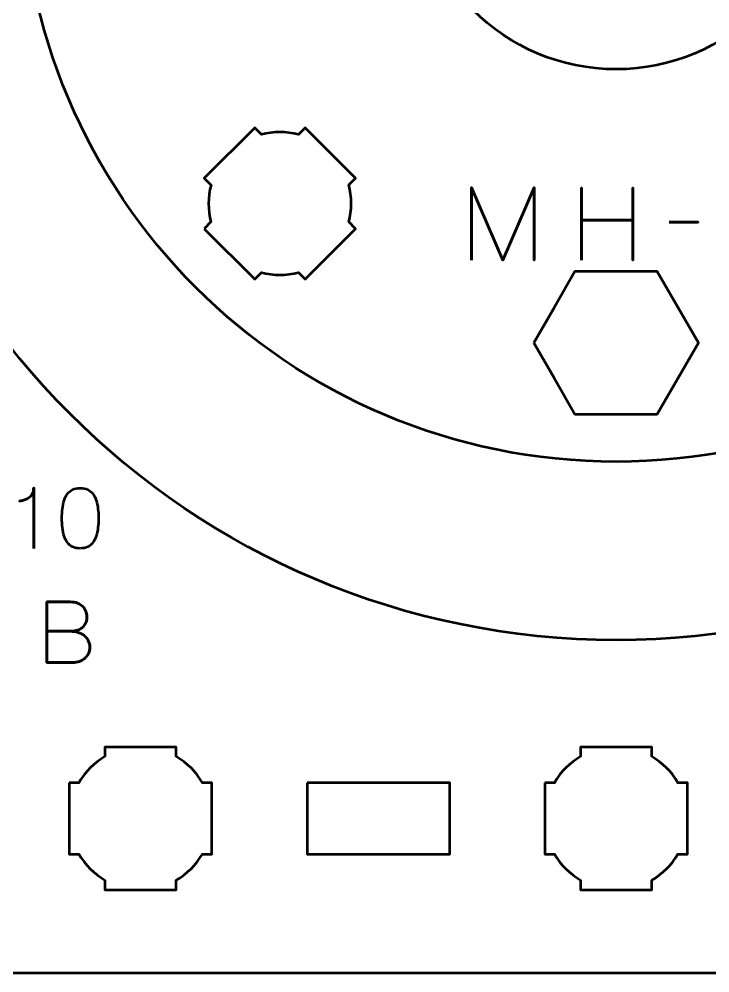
# Model space of a CAD drawing. Header units: centimetres. Extents: x -30.2 to 9.2, y -19.5 to -10.2.
# Drawn here: x 1.989 to 4.894, y -19.5 to -15.489 of the extents above; entities that cross this region are included whole.
import ezdxf

# ---------------------------------------------------------------- set-up
doc = ezdxf.new("R2010")
doc.units = ezdxf.units.CM
doc.header["$MEASUREMENT"] = 0
doc.layers.add('Layer 1', color=7, linetype='Continuous')

msp = doc.modelspace()

# ---------------------------------------------------------------- linework, layer by layer
at = {"layer": 'Layer 1', "lineweight": 53}
for centre, major_axis in [((4.49999, -14.85001), (0, 3.25)), ((4.49999, -14.85), (0, 2.5))]:
    msp.add_ellipse(centre, major_axis=major_axis, ratio=1, dxfattribs=at)
at = {"layer": 'Layer 1', "color": 250, "lineweight": 53}
msp.add_ellipse((4.50001, -14.85), major_axis=(0, 0.85), ratio=1, dxfattribs=at)
at = {"layer": 'Layer 1', "lineweight": 53}
for points, knots in [([(0.35005, -10.19995), (0.35005, -10.19995), (8.64995, -10.19995), (8.64995, -10.19995), (8.64995, -10.19995), (8.92695, -10.19995), (9.15005, -10.42305), (9.15005, -10.70005), (9.15005, -10.70005), (9.15005, -10.70005), (9.15005, -18.99995), (9.15005, -18.99995), (9.15005, -18.99995), (9.15005, -19.27695), (8.92695, -19.50005), (8.64995, -19.50005), (8.64995, -19.50005), (8.64995, -19.50005), (0.35005, -19.50005), (0.35005, -19.50005), (0.35005, -19.50005), (0.07305, -19.50005), (-0.15005, -19.27695), (-0.15005, -18.99995), (-0.15005, -18.99995), (-0.15005, -18.99995), (-0.15005, -10.70005), (-0.15005, -10.70005), (-0.15005, -10.70005), (-0.15005, -10.42305), (0.07305, -10.19995), (0.35005, -10.19995)], [0, 0, 0, 0, 0.125, 0.125, 0.125, 0.125, 0.25, 0.25, 0.25, 0.25, 0.375, 0.375, 0.375, 0.375, 0.5, 0.5, 0.5, 0.5, 0.625, 0.625, 0.625, 0.625, 0.75, 0.75, 0.75, 0.75, 0.875, 0.875, 0.875, 0.875, 1, 1, 1, 1]), ([(2.76757, -16.37027), (2.76757, -16.37027), (2.79599, -16.34184), (2.79599, -16.34184), (2.79599, -16.34184), (2.78242, -16.29104), (2.78244, -16.23738), (2.79601, -16.18658), (2.79601, -16.18658), (2.79601, -16.18658), (2.76757, -16.15814), (2.76757, -16.15814), (2.76757, -16.15814), (2.76757, -16.15814), (2.9797, -15.94601), (2.9797, -15.94601), (2.9797, -15.94601), (2.9797, -15.94601), (3.00812, -15.97442), (3.00812, -15.97442), (3.00812, -15.97442), (3.05893, -15.96085), (3.11263, -15.96082), (3.16346, -15.97437), (3.16346, -15.97437), (3.16346, -15.97437), (3.19183, -15.94601), (3.19183, -15.94601), (3.19183, -15.94601), (3.19183, -15.94601), (3.29466, -16.04883), (3.29466, -16.04883), (3.29466, -16.04883), (3.29466, -16.04883), (3.29799, -16.05208), (3.29799, -16.05208), (3.29799, -16.05208), (3.29799, -16.05208), (3.30123, -16.0554), (3.30123, -16.0554), (3.30123, -16.0554), (3.30123, -16.0554), (3.40396, -16.15814), (3.40396, -16.15814), (3.40396, -16.15814), (3.40396, -16.15814), (3.37563, -16.18647), (3.37563, -16.18647), (3.37563, -16.18647), (3.38922, -16.23733), (3.38923, -16.29107), (3.37564, -16.34194), (3.37564, -16.34194), (3.37564, -16.34194), (3.40396, -16.37027), (3.40396, -16.37027), (3.40396, -16.37027), (3.40396, -16.37027), (3.30265, -16.47158), (3.30265, -16.47158), (3.30265, -16.47158), (3.30265, -16.47158), (3.29799, -16.47636), (3.29799, -16.47636), (3.29799, -16.47636), (3.29799, -16.47636), (3.29321, -16.48102), (3.29321, -16.48102), (3.29321, -16.48102), (3.29321, -16.48102), (3.19183, -16.5824), (3.19183, -16.5824), (3.19183, -16.5824), (3.19183, -16.5824), (3.16348, -16.55405), (3.16348, -16.55405), (3.16348, -16.55405), (3.11263, -16.56761), (3.05892, -16.5676), (3.00809, -16.55401), (3.00809, -16.55401), (3.00809, -16.55401), (2.9797, -16.5824), (2.9797, -16.5824), (2.9797, -16.5824), (2.9797, -16.5824), (2.76757, -16.37027), (2.76757, -16.37027)], [0, 0, 0, 0, 0.0454545, 0.0454545, 0.0454545, 0.0454545, 0.0909091, 0.0909091, 0.0909091, 0.0909091, 0.1363636, 0.1363636, 0.1363636, 0.1363636, 0.1818182, 0.1818182, 0.1818182, 0.1818182, 0.2272727, 0.2272727, 0.2272727, 0.2272727, 0.2727273, 0.2727273, 0.2727273, 0.2727273, 0.3181818, 0.3181818, 0.3181818, 0.3181818, 0.3636364, 0.3636364, 0.3636364, 0.3636364, 0.4090909, 0.4090909, 0.4090909, 0.4090909, 0.4545455, 0.4545455, 0.4545455, 0.4545455, 0.5, 0.5, 0.5, 0.5, 0.5454545, 0.5454545, 0.5454545, 0.5454545, 0.5909091, 0.5909091, 0.5909091, 0.5909091, 0.6363636, 0.6363636, 0.6363636, 0.6363636, 0.6818182, 0.6818182, 0.6818182, 0.6818182, 0.7272727, 0.7272727, 0.7272727, 0.7272727, 0.7727273, 0.7727273, 0.7727273, 0.7727273, 0.8181818, 0.8181818, 0.8181818, 0.8181818, 0.8636364, 0.8636364, 0.8636364, 0.8636364, 0.9090909, 0.9090909, 0.9090909, 0.9090909, 0.9545455, 0.9545455, 0.9545455, 0.9545455, 1, 1, 1, 1]), ([(4.15359, -16.84997), (4.15359, -16.84997), (4.2402, -16.69997), (4.2402, -16.69997), (4.2402, -16.69997), (4.2402, -16.69997), (4.3268, -16.54997), (4.3268, -16.54997), (4.3268, -16.54997), (4.3268, -16.54997), (4.5, -16.54997), (4.5, -16.54997), (4.5, -16.54997), (4.5, -16.54997), (4.6732, -16.54997), (4.6732, -16.54997), (4.6732, -16.54997), (4.6732, -16.54997), (4.7598, -16.69997), (4.7598, -16.69997), (4.7598, -16.69997), (4.7598, -16.69997), (4.84641, -16.84997), (4.84641, -16.84997), (4.84641, -16.84997), (4.84641, -16.84997), (4.7598, -16.99997), (4.7598, -16.99997), (4.7598, -16.99997), (4.7598, -16.99997), (4.6732, -17.14997), (4.6732, -17.14997), (4.6732, -17.14997), (4.6732, -17.14997), (4.5, -17.14997), (4.5, -17.14997), (4.5, -17.14997), (4.5, -17.14997), (4.3268, -17.14997), (4.3268, -17.14997), (4.3268, -17.14997), (4.3268, -17.14997), (4.2402, -16.99997), (4.2402, -16.99997), (4.2402, -16.99997), (4.2402, -16.99997), (4.15359, -16.84997), (4.15359, -16.84997)], [0, 0, 0, 0, 0.0833333, 0.0833333, 0.0833333, 0.0833333, 0.1666667, 0.1666667, 0.1666667, 0.1666667, 0.25, 0.25, 0.25, 0.25, 0.3333333, 0.3333333, 0.3333333, 0.3333333, 0.4166667, 0.4166667, 0.4166667, 0.4166667, 0.5, 0.5, 0.5, 0.5, 0.5833333, 0.5833333, 0.5833333, 0.5833333, 0.6666667, 0.6666667, 0.6666667, 0.6666667, 0.75, 0.75, 0.75, 0.75, 0.8333333, 0.8333333, 0.8333333, 0.8333333, 0.9166667, 0.9166667, 0.9166667, 0.9166667, 1, 1, 1, 1]), ([(2.19999, -18.69997), (2.19999, -18.69997), (2.24019, -18.69997), (2.24019, -18.69997), (2.24019, -18.69997), (2.26652, -18.65445), (2.30448, -18.61652), (2.34999, -18.59019), (2.34999, -18.59019), (2.34999, -18.59019), (2.34999, -18.54997), (2.34999, -18.54997), (2.34999, -18.54997), (2.34999, -18.54997), (2.64999, -18.54997), (2.64999, -18.54997), (2.64999, -18.54997), (2.64999, -18.54997), (2.64999, -18.59016), (2.64999, -18.59016), (2.64999, -18.59016), (2.69552, -18.61649), (2.73351, -18.65444), (2.75987, -18.69997), (2.75987, -18.69997), (2.75987, -18.69997), (2.79999, -18.69997), (2.79999, -18.69997), (2.79999, -18.69997), (2.79999, -18.69997), (2.79999, -18.84539), (2.79999, -18.84539), (2.79999, -18.84539), (2.79999, -18.84539), (2.80005, -18.85004), (2.80005, -18.85004), (2.80005, -18.85004), (2.80005, -18.85004), (2.79999, -18.85468), (2.79999, -18.85468), (2.79999, -18.85468), (2.79999, -18.85468), (2.79999, -18.99997), (2.79999, -18.99997), (2.79999, -18.99997), (2.79999, -18.99997), (2.75992, -18.99997), (2.75992, -18.99997), (2.75992, -18.99997), (2.73357, -19.04554), (2.69557, -19.08355), (2.64999, -19.10991), (2.64999, -19.10991), (2.64999, -19.10991), (2.64999, -19.14997), (2.64999, -19.14997), (2.64999, -19.14997), (2.64999, -19.14997), (2.50671, -19.14997), (2.50671, -19.14997), (2.50671, -19.14997), (2.50671, -19.14997), (2.50004, -19.15005), (2.50004, -19.15005), (2.50004, -19.15005), (2.50004, -19.15005), (2.49336, -19.14997), (2.49336, -19.14997), (2.49336, -19.14997), (2.49336, -19.14997), (2.34999, -19.14997), (2.34999, -19.14997), (2.34999, -19.14997), (2.34999, -19.14997), (2.34999, -19.10987), (2.34999, -19.10987), (2.34999, -19.10987), (2.30445, -19.08351), (2.26647, -19.04552), (2.24014, -18.99997), (2.24014, -18.99997), (2.24014, -18.99997), (2.19999, -18.99997), (2.19999, -18.99997), (2.19999, -18.99997), (2.19999, -18.99997), (2.19999, -18.69997), (2.19999, -18.69997)], [0, 0, 0, 0, 0.0454545, 0.0454545, 0.0454545, 0.0454545, 0.0909091, 0.0909091, 0.0909091, 0.0909091, 0.1363636, 0.1363636, 0.1363636, 0.1363636, 0.1818182, 0.1818182, 0.1818182, 0.1818182, 0.2272727, 0.2272727, 0.2272727, 0.2272727, 0.2727273, 0.2727273, 0.2727273, 0.2727273, 0.3181818, 0.3181818, 0.3181818, 0.3181818, 0.3636364, 0.3636364, 0.3636364, 0.3636364, 0.4090909, 0.4090909, 0.4090909, 0.4090909, 0.4545455, 0.4545455, 0.4545455, 0.4545455, 0.5, 0.5, 0.5, 0.5, 0.5454545, 0.5454545, 0.5454545, 0.5454545, 0.5909091, 0.5909091, 0.5909091, 0.5909091, 0.6363636, 0.6363636, 0.6363636, 0.6363636, 0.6818182, 0.6818182, 0.6818182, 0.6818182, 0.7272727, 0.7272727, 0.7272727, 0.7272727, 0.7727273, 0.7727273, 0.7727273, 0.7727273, 0.8181818, 0.8181818, 0.8181818, 0.8181818, 0.8636364, 0.8636364, 0.8636364, 0.8636364, 0.9090909, 0.9090909, 0.9090909, 0.9090909, 0.9545455, 0.9545455, 0.9545455, 0.9545455, 1, 1, 1, 1]), ([(4.19999, -18.69997), (4.19999, -18.69997), (4.24019, -18.69997), (4.24019, -18.69997), (4.24019, -18.69997), (4.26652, -18.65445), (4.30448, -18.61652), (4.34999, -18.59019), (4.34999, -18.59019), (4.34999, -18.59019), (4.34999, -18.54997), (4.34999, -18.54997), (4.34999, -18.54997), (4.34999, -18.54997), (4.64999, -18.54997), (4.64999, -18.54997), (4.64999, -18.54997), (4.64999, -18.54997), (4.64999, -18.59016), (4.64999, -18.59016), (4.64999, -18.59016), (4.69552, -18.61649), (4.73351, -18.65444), (4.75987, -18.69997), (4.75987, -18.69997), (4.75987, -18.69997), (4.79999, -18.69997), (4.79999, -18.69997), (4.79999, -18.69997), (4.79999, -18.69997), (4.79999, -18.84539), (4.79999, -18.84539), (4.79999, -18.84539), (4.79999, -18.84539), (4.80005, -18.85004), (4.80005, -18.85004), (4.80005, -18.85004), (4.80005, -18.85004), (4.79999, -18.85468), (4.79999, -18.85468), (4.79999, -18.85468), (4.79999, -18.85468), (4.79999, -18.99997), (4.79999, -18.99997), (4.79999, -18.99997), (4.79999, -18.99997), (4.75992, -18.99997), (4.75992, -18.99997), (4.75992, -18.99997), (4.73357, -19.04554), (4.69557, -19.08355), (4.64999, -19.10991), (4.64999, -19.10991), (4.64999, -19.10991), (4.64999, -19.14997), (4.64999, -19.14997), (4.64999, -19.14997), (4.64999, -19.14997), (4.50671, -19.14997), (4.50671, -19.14997), (4.50671, -19.14997), (4.50671, -19.14997), (4.50004, -19.15005), (4.50004, -19.15005), (4.50004, -19.15005), (4.50004, -19.15005), (4.49336, -19.14997), (4.49336, -19.14997), (4.49336, -19.14997), (4.49336, -19.14997), (4.34999, -19.14997), (4.34999, -19.14997), (4.34999, -19.14997), (4.34999, -19.14997), (4.34999, -19.10987), (4.34999, -19.10987), (4.34999, -19.10987), (4.30445, -19.08351), (4.26647, -19.04552), (4.24014, -18.99997), (4.24014, -18.99997), (4.24014, -18.99997), (4.19999, -18.99997), (4.19999, -18.99997), (4.19999, -18.99997), (4.19999, -18.99997), (4.19999, -18.69997), (4.19999, -18.69997)], [0, 0, 0, 0, 0.0454545, 0.0454545, 0.0454545, 0.0454545, 0.0909091, 0.0909091, 0.0909091, 0.0909091, 0.1363636, 0.1363636, 0.1363636, 0.1363636, 0.1818182, 0.1818182, 0.1818182, 0.1818182, 0.2272727, 0.2272727, 0.2272727, 0.2272727, 0.2727273, 0.2727273, 0.2727273, 0.2727273, 0.3181818, 0.3181818, 0.3181818, 0.3181818, 0.3636364, 0.3636364, 0.3636364, 0.3636364, 0.4090909, 0.4090909, 0.4090909, 0.4090909, 0.4545455, 0.4545455, 0.4545455, 0.4545455, 0.5, 0.5, 0.5, 0.5, 0.5454545, 0.5454545, 0.5454545, 0.5454545, 0.5909091, 0.5909091, 0.5909091, 0.5909091, 0.6363636, 0.6363636, 0.6363636, 0.6363636, 0.6818182, 0.6818182, 0.6818182, 0.6818182, 0.7272727, 0.7272727, 0.7272727, 0.7272727, 0.7727273, 0.7727273, 0.7727273, 0.7727273, 0.8181818, 0.8181818, 0.8181818, 0.8181818, 0.8636364, 0.8636364, 0.8636364, 0.8636364, 0.9090909, 0.9090909, 0.9090909, 0.9090909, 0.9545455, 0.9545455, 0.9545455, 0.9545455, 1, 1, 1, 1]), ([(3.19996, -18.69995), (3.19996, -18.69995), (3.79997, -18.69995), (3.79997, -18.69995), (3.79997, -18.69995), (3.79997, -18.69995), (3.79997, -18.99995), (3.79997, -18.99995), (3.79997, -18.99995), (3.79997, -18.99995), (3.19996, -18.99995), (3.19996, -18.99995), (3.19996, -18.99995), (3.19996, -18.99995), (3.19996, -18.69995), (3.19996, -18.69995)], [0, 0, 0, 0, 0.25, 0.25, 0.25, 0.25, 0.5, 0.5, 0.5, 0.5, 0.75, 0.75, 0.75, 0.75, 1, 1, 1, 1])]:
    msp.add_open_spline(points, degree=3, knots=knots, dxfattribs=at)
at = {"layer": 'Layer 1', "color": 5, "lineweight": 53}
for points, knots in [([(3.89228, -16.50261), (3.89228, -16.50261), (3.89228, -16.19739), (3.89228, -16.19739), (3.89228, -16.19739), (3.89228, -16.19739), (4.02351, -16.50261), (4.02351, -16.50261), (4.02351, -16.50261), (4.02351, -16.50261), (4.15517, -16.19739), (4.15517, -16.19739), (4.15517, -16.19739), (4.15517, -16.19739), (4.15517, -16.50261), (4.15517, -16.50261), (4.15517, -16.50261), (4.15517, -16.50261), (4.15517, -16.19739), (4.15517, -16.19739), (4.15517, -16.19739), (4.15517, -16.19739), (4.02351, -16.50261), (4.02351, -16.50261), (4.02351, -16.50261), (4.02351, -16.50261), (3.89228, -16.19739), (3.89228, -16.19739), (3.89228, -16.19739), (3.89228, -16.19739), (3.89228, -16.50261), (3.89228, -16.50261)], [0, 0, 0, 0, 0.125, 0.125, 0.125, 0.125, 0.25, 0.25, 0.25, 0.25, 0.375, 0.375, 0.375, 0.375, 0.5, 0.5, 0.5, 0.5, 0.625, 0.625, 0.625, 0.625, 0.75, 0.75, 0.75, 0.75, 0.875, 0.875, 0.875, 0.875, 1, 1, 1, 1]), ([(4.35498, -16.50261), (4.35498, -16.50261), (4.35498, -16.3337), (4.35498, -16.3337), (4.35498, -16.3337), (4.35498, -16.3337), (4.57045, -16.3337), (4.57045, -16.3337), (4.57045, -16.3337), (4.57045, -16.3337), (4.57045, -16.50261), (4.57045, -16.50261), (4.57045, -16.50261), (4.57045, -16.50261), (4.57045, -16.19781), (4.57045, -16.19781), (4.57045, -16.19781), (4.57045, -16.19781), (4.57045, -16.3337), (4.57045, -16.3337), (4.57045, -16.3337), (4.57045, -16.3337), (4.35498, -16.3337), (4.35498, -16.3337), (4.35498, -16.3337), (4.35498, -16.3337), (4.35498, -16.19781), (4.35498, -16.19781), (4.35498, -16.19781), (4.35498, -16.19781), (4.35498, -16.50261), (4.35498, -16.50261)], [0, 0, 0, 0, 0.125, 0.125, 0.125, 0.125, 0.25, 0.25, 0.25, 0.25, 0.375, 0.375, 0.375, 0.375, 0.5, 0.5, 0.5, 0.5, 0.625, 0.625, 0.625, 0.625, 0.75, 0.75, 0.75, 0.75, 0.875, 0.875, 0.875, 0.875, 1, 1, 1, 1]), ([(4.72243, -16.34301), (4.72243, -16.34301), (4.84562, -16.34301), (4.84562, -16.34301), (4.84562, -16.34301), (4.84562, -16.34301), (4.72243, -16.34301), (4.72243, -16.34301)], [0, 0, 0, 0, 0.5, 0.5, 0.5, 0.5, 1, 1, 1, 1]), ([(2.05032, -17.71477), (2.05032, -17.71477), (2.05032, -17.46042), (2.05032, -17.46042), (2.05032, -17.46042), (2.05026, -17.46906), (2.04874, -17.47647), (2.0458, -17.48264), (2.0458, -17.48264), (2.04291, -17.48887), (2.03909, -17.49399), (2.03439, -17.4981), (2.03439, -17.4981), (2.02969, -17.50222), (2.02463, -17.50551), (2.01922, -17.50798), (2.01922, -17.50798), (2.01381, -17.51039), (2.00858, -17.51222), (2.00352, -17.51333), (2.00352, -17.51333), (1.99841, -17.51451), (1.99405, -17.51521), (1.99035, -17.51545), (1.99035, -17.51545), (1.99405, -17.51521), (1.99841, -17.51451), (2.00352, -17.51333), (2.00352, -17.51333), (2.00858, -17.51222), (2.01381, -17.51039), (2.01922, -17.50798), (2.01922, -17.50798), (2.02463, -17.50551), (2.02969, -17.50222), (2.03439, -17.4981), (2.03439, -17.4981), (2.03909, -17.49399), (2.04291, -17.48887), (2.0458, -17.48264), (2.0458, -17.48264), (2.04874, -17.47647), (2.05026, -17.46906), (2.05032, -17.46042), (2.05032, -17.46042), (2.05032, -17.46042), (2.05032, -17.71477), (2.05032, -17.71477)], [0, 0, 0, 0, 0.0833333, 0.0833333, 0.0833333, 0.0833333, 0.1666667, 0.1666667, 0.1666667, 0.1666667, 0.25, 0.25, 0.25, 0.25, 0.3333333, 0.3333333, 0.3333333, 0.3333333, 0.4166667, 0.4166667, 0.4166667, 0.4166667, 0.5, 0.5, 0.5, 0.5, 0.5833333, 0.5833333, 0.5833333, 0.5833333, 0.6666667, 0.6666667, 0.6666667, 0.6666667, 0.75, 0.75, 0.75, 0.75, 0.8333333, 0.8333333, 0.8333333, 0.8333333, 0.9166667, 0.9166667, 0.9166667, 0.9166667, 1, 1, 1, 1]), ([(2.24577, -17.71477), (2.25811, -17.71471), (2.26876, -17.71254), (2.27763, -17.7083), (2.27763, -17.7083), (2.28645, -17.70407), (2.2938, -17.69801), (2.29968, -17.69031), (2.29968, -17.69031), (2.3055, -17.68255), (2.31009, -17.67338), (2.3135, -17.66279), (2.3135, -17.66279), (2.31685, -17.65221), (2.31926, -17.64063), (2.32061, -17.62793), (2.32061, -17.62793), (2.32203, -17.61523), (2.32273, -17.60188), (2.32267, -17.58777), (2.32267, -17.58777), (2.32273, -17.57372), (2.32203, -17.56037), (2.32061, -17.54773), (2.32061, -17.54773), (2.31926, -17.53509), (2.31685, -17.52345), (2.3135, -17.51286), (2.3135, -17.51286), (2.31009, -17.50234), (2.3055, -17.49317), (2.29968, -17.48535), (2.29968, -17.48535), (2.2938, -17.47758), (2.28645, -17.47153), (2.27763, -17.46729), (2.27763, -17.46729), (2.26876, -17.463), (2.25811, -17.46083), (2.24577, -17.46077), (2.24577, -17.46077), (2.23342, -17.46083), (2.22278, -17.463), (2.2139, -17.46729), (2.2139, -17.46729), (2.20508, -17.47153), (2.19773, -17.47758), (2.19185, -17.48535), (2.19185, -17.48535), (2.18603, -17.49317), (2.18144, -17.50234), (2.17803, -17.51286), (2.17803, -17.51286), (2.17468, -17.52345), (2.17227, -17.53509), (2.17092, -17.54773), (2.17092, -17.54773), (2.16951, -17.56037), (2.1688, -17.57372), (2.16886, -17.58777), (2.16886, -17.58777), (2.1688, -17.60188), (2.16951, -17.61523), (2.17092, -17.62793), (2.17092, -17.62793), (2.17227, -17.64063), (2.17468, -17.65221), (2.17803, -17.66279), (2.17803, -17.66279), (2.18144, -17.67338), (2.18603, -17.68255), (2.19185, -17.69031), (2.19185, -17.69031), (2.19773, -17.69801), (2.20508, -17.70407), (2.2139, -17.7083), (2.2139, -17.7083), (2.22278, -17.71254), (2.23342, -17.71471), (2.24577, -17.71477)], [0, 0, 0, 0, 0.05, 0.05, 0.05, 0.05, 0.1, 0.1, 0.1, 0.1, 0.15, 0.15, 0.15, 0.15, 0.2, 0.2, 0.2, 0.2, 0.25, 0.25, 0.25, 0.25, 0.3, 0.3, 0.3, 0.3, 0.35, 0.35, 0.35, 0.35, 0.4, 0.4, 0.4, 0.4, 0.45, 0.45, 0.45, 0.45, 0.5, 0.5, 0.5, 0.5, 0.55, 0.55, 0.55, 0.55, 0.6, 0.6, 0.6, 0.6, 0.65, 0.65, 0.65, 0.65, 0.7, 0.7, 0.7, 0.7, 0.75, 0.75, 0.75, 0.75, 0.8, 0.8, 0.8, 0.8, 0.85, 0.85, 0.85, 0.85, 0.9, 0.9, 0.9, 0.9, 0.95, 0.95, 0.95, 0.95, 1, 1, 1, 1]), ([(2.24577, -17.71477), (2.25811, -17.71471), (2.26876, -17.71254), (2.27763, -17.7083), (2.27763, -17.7083), (2.28645, -17.70407), (2.2938, -17.69801), (2.29968, -17.69031), (2.29968, -17.69031), (2.3055, -17.68255), (2.31009, -17.67338), (2.3135, -17.66279), (2.3135, -17.66279), (2.31685, -17.65221), (2.31926, -17.64063), (2.32061, -17.62793), (2.32061, -17.62793), (2.32203, -17.61523), (2.32273, -17.60188), (2.32267, -17.58777), (2.32267, -17.58777), (2.32273, -17.57372), (2.32203, -17.56037), (2.32061, -17.54773), (2.32061, -17.54773), (2.31926, -17.53509), (2.31685, -17.52345), (2.3135, -17.51286), (2.3135, -17.51286), (2.31009, -17.50234), (2.3055, -17.49317), (2.29968, -17.48535), (2.29968, -17.48535), (2.2938, -17.47758), (2.28645, -17.47153), (2.27763, -17.46729), (2.27763, -17.46729), (2.26876, -17.463), (2.25811, -17.46083), (2.24577, -17.46077), (2.24577, -17.46077), (2.23342, -17.46083), (2.22278, -17.463), (2.2139, -17.46729), (2.2139, -17.46729), (2.20508, -17.47153), (2.19773, -17.47758), (2.19185, -17.48535), (2.19185, -17.48535), (2.18603, -17.49317), (2.18144, -17.50234), (2.17803, -17.51286), (2.17803, -17.51286), (2.17468, -17.52345), (2.17227, -17.53509), (2.17092, -17.54773), (2.17092, -17.54773), (2.16951, -17.56037), (2.1688, -17.57372), (2.16886, -17.58777), (2.16886, -17.58777), (2.1688, -17.60188), (2.16951, -17.61523), (2.17092, -17.62793), (2.17092, -17.62793), (2.17227, -17.64063), (2.17468, -17.65221), (2.17803, -17.66279), (2.17803, -17.66279), (2.18144, -17.67338), (2.18603, -17.68255), (2.19185, -17.69031), (2.19185, -17.69031), (2.19773, -17.69801), (2.20508, -17.70407), (2.2139, -17.7083), (2.2139, -17.7083), (2.22278, -17.71254), (2.23342, -17.71471), (2.24577, -17.71477)], [0, 0, 0, 0, 0.05, 0.05, 0.05, 0.05, 0.1, 0.1, 0.1, 0.1, 0.15, 0.15, 0.15, 0.15, 0.2, 0.2, 0.2, 0.2, 0.25, 0.25, 0.25, 0.25, 0.3, 0.3, 0.3, 0.3, 0.35, 0.35, 0.35, 0.35, 0.4, 0.4, 0.4, 0.4, 0.45, 0.45, 0.45, 0.45, 0.5, 0.5, 0.5, 0.5, 0.55, 0.55, 0.55, 0.55, 0.6, 0.6, 0.6, 0.6, 0.65, 0.65, 0.65, 0.65, 0.7, 0.7, 0.7, 0.7, 0.75, 0.75, 0.75, 0.75, 0.8, 0.8, 0.8, 0.8, 0.85, 0.85, 0.85, 0.85, 0.9, 0.9, 0.9, 0.9, 0.95, 0.95, 0.95, 0.95, 1, 1, 1, 1]), ([(2.10607, -18.06331), (2.10607, -18.06331), (2.20379, -18.06331), (2.20379, -18.06331), (2.20379, -18.06331), (2.21649, -18.06325), (2.22731, -18.06149), (2.23642, -18.05802), (2.23642, -18.05802), (2.24548, -18.05461), (2.25283, -18.04996), (2.25853, -18.04414), (2.25853, -18.04414), (2.26423, -18.03832), (2.26835, -18.03173), (2.27094, -18.02444), (2.27094, -18.02444), (2.27346, -18.01721), (2.27464, -18.00969), (2.27435, -18.00192), (2.27435, -18.00192), (2.27399, -17.99416), (2.27235, -17.98664), (2.26941, -17.97929), (2.26941, -17.97929), (2.26653, -17.97194), (2.26218, -17.96529), (2.25647, -17.95936), (2.25647, -17.95936), (2.25077, -17.95342), (2.24365, -17.94871), (2.23501, -17.94524), (2.23501, -17.94524), (2.22637, -17.94172), (2.2162, -17.93989), (2.2045, -17.93984), (2.2045, -17.93984), (2.2045, -17.93984), (2.10607, -17.93984), (2.10607, -17.93984), (2.10607, -17.93984), (2.10607, -17.93984), (2.10607, -18.19419), (2.10607, -18.19419), (2.10607, -18.19419), (2.10607, -18.19419), (2.21437, -18.19419), (2.21437, -18.19419), (2.21437, -18.19419), (2.22449, -18.19419), (2.23389, -18.19272), (2.2426, -18.18984), (2.2426, -18.18984), (2.2513, -18.1869), (2.25888, -18.18272), (2.26547, -18.17714), (2.26547, -18.17714), (2.27199, -18.17161), (2.27711, -18.16491), (2.28076, -18.15697), (2.28076, -18.15697), (2.2844, -18.14903), (2.28628, -18.14004), (2.28634, -18.12998), (2.28634, -18.12998), (2.28611, -18.11987), (2.28399, -18.11076), (2.27993, -18.10258), (2.27993, -18.10258), (2.27588, -18.09441), (2.27023, -18.08742), (2.26294, -18.08154), (2.26294, -18.08154), (2.25565, -18.07571), (2.24695, -18.07119), (2.23695, -18.06807), (2.23695, -18.06807), (2.22696, -18.06495), (2.2159, -18.06337), (2.20379, -18.06331), (2.20379, -18.06331), (2.2159, -18.06337), (2.22696, -18.06495), (2.23695, -18.06807), (2.23695, -18.06807), (2.24695, -18.07119), (2.25565, -18.07571), (2.26294, -18.08154), (2.26294, -18.08154), (2.27023, -18.08742), (2.27588, -18.09441), (2.27993, -18.10258), (2.27993, -18.10258), (2.28399, -18.11076), (2.28611, -18.11987), (2.28634, -18.12998), (2.28634, -18.12998), (2.28628, -18.14004), (2.2844, -18.14903), (2.28076, -18.15697), (2.28076, -18.15697), (2.27711, -18.16491), (2.27199, -18.17161), (2.26547, -18.17714), (2.26547, -18.17714), (2.25888, -18.18272), (2.2513, -18.1869), (2.2426, -18.18984), (2.2426, -18.18984), (2.23389, -18.19272), (2.22449, -18.19419), (2.21437, -18.19419), (2.21437, -18.19419), (2.21437, -18.19419), (2.10607, -18.19419), (2.10607, -18.19419), (2.10607, -18.19419), (2.10607, -18.19419), (2.10607, -17.93984), (2.10607, -17.93984), (2.10607, -17.93984), (2.10607, -17.93984), (2.2045, -17.93984), (2.2045, -17.93984), (2.2045, -17.93984), (2.2162, -17.93989), (2.22637, -17.94172), (2.23501, -17.94524), (2.23501, -17.94524), (2.24365, -17.94871), (2.25077, -17.95342), (2.25647, -17.95936), (2.25647, -17.95936), (2.26218, -17.96529), (2.26653, -17.97194), (2.26941, -17.97929), (2.26941, -17.97929), (2.27235, -17.98664), (2.27399, -17.99416), (2.27435, -18.00192), (2.27435, -18.00192), (2.27464, -18.00969), (2.27346, -18.01721), (2.27094, -18.02444), (2.27094, -18.02444), (2.26835, -18.03173), (2.26423, -18.03832), (2.25853, -18.04414), (2.25853, -18.04414), (2.25283, -18.04996), (2.24548, -18.05461), (2.23642, -18.05802), (2.23642, -18.05802), (2.22731, -18.06149), (2.21649, -18.06325), (2.20379, -18.06331), (2.20379, -18.06331), (2.20379, -18.06331), (2.10607, -18.06331), (2.10607, -18.06331)], [0, 0, 0, 0, 0.025, 0.025, 0.025, 0.025, 0.05, 0.05, 0.05, 0.05, 0.075, 0.075, 0.075, 0.075, 0.1, 0.1, 0.1, 0.1, 0.125, 0.125, 0.125, 0.125, 0.15, 0.15, 0.15, 0.15, 0.175, 0.175, 0.175, 0.175, 0.2, 0.2, 0.2, 0.2, 0.225, 0.225, 0.225, 0.225, 0.25, 0.25, 0.25, 0.25, 0.275, 0.275, 0.275, 0.275, 0.3, 0.3, 0.3, 0.3, 0.325, 0.325, 0.325, 0.325, 0.35, 0.35, 0.35, 0.35, 0.375, 0.375, 0.375, 0.375, 0.4, 0.4, 0.4, 0.4, 0.425, 0.425, 0.425, 0.425, 0.45, 0.45, 0.45, 0.45, 0.475, 0.475, 0.475, 0.475, 0.5, 0.5, 0.5, 0.5, 0.525, 0.525, 0.525, 0.525, 0.55, 0.55, 0.55, 0.55, 0.575, 0.575, 0.575, 0.575, 0.6, 0.6, 0.6, 0.6, 0.625, 0.625, 0.625, 0.625, 0.65, 0.65, 0.65, 0.65, 0.675, 0.675, 0.675, 0.675, 0.7, 0.7, 0.7, 0.7, 0.725, 0.725, 0.725, 0.725, 0.75, 0.75, 0.75, 0.75, 0.775, 0.775, 0.775, 0.775, 0.8, 0.8, 0.8, 0.8, 0.825, 0.825, 0.825, 0.825, 0.85, 0.85, 0.85, 0.85, 0.875, 0.875, 0.875, 0.875, 0.9, 0.9, 0.9, 0.9, 0.925, 0.925, 0.925, 0.925, 0.95, 0.95, 0.95, 0.95, 0.975, 0.975, 0.975, 0.975, 1, 1, 1, 1])]:
    msp.add_open_spline(points, degree=3, knots=knots, dxfattribs=at)

doc.saveas('drawing.dxf')
